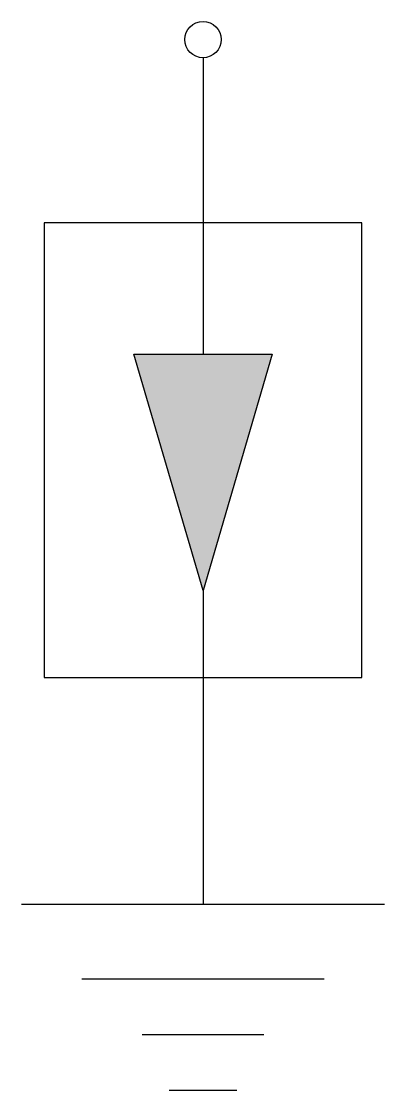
# Model space of a CAD drawing. Header units: millimetres. Extents: x -2934.274 to -2933.941, y 3715.249 to 3716.229.
import ezdxf

# ---------------------------------------------------------------- set-up
doc = ezdxf.new("R2010")
doc.units = ezdxf.units.MM
doc.header["$LTSCALE"] = 10
doc.layers.add('Ele_diagramas', color=2, linetype='Continuous')

msp = doc.modelspace()

# ---------------------------------------------------------------- hatches: boundary and pattern name
at = {"layer": 'Ele_diagramas'}
msp.add_hatch(color=1, dxfattribs=at).paths.add_polyline_path([(-2934.17089, 3715.92386), (-2934.10738, 3715.70719), (-2934.04387, 3715.92386)])

# ---------------------------------------------------------------- linework, layer by layer
at = {"layer": 'Ele_diagramas', "color": 3, "linetype": 'Continuous'}
for p, q in [((-2934.10738, 3716.19558), (-2934.10738, 3715.92386)), ((-2934.10738, 3715.70719), (-2934.10738, 3715.41921))]:
    msp.add_line(p, q, dxfattribs=at)
at = {"layer": 'Ele_diagramas', "color": 1}
for p, q in [((-2934.17089, 3715.92386), (-2934.04387, 3715.92386)), ((-2934.10738, 3715.70719), (-2934.17089, 3715.92386)), ((-2934.04387, 3715.92386), (-2934.10738, 3715.70719))]:
    msp.add_line(p, q, dxfattribs=at)
at = {"layer": 'Ele_diagramas', "color": 3}
for p, q in [((-2933.94071, 3715.41921), (-2934.27405, 3715.41921)), ((-2933.99621, 3715.35076), (-2934.21856, 3715.35076)), ((-2934.0517, 3715.30001), (-2934.16306, 3715.30001)), ((-2934.07622, 3715.24873), (-2934.13854, 3715.24873))]:
    msp.add_line(p, q, dxfattribs=at)
at = {"layer": 'Ele_diagramas', "color": 4}
msp.add_lwpolyline([(-2934.25321, 3715.62754), (-2933.96155, 3715.62754), (-2933.96155, 3716.04421), (-2934.25321, 3716.04421)], close=True, dxfattribs=at)
at = {"layer": 'Ele_diagramas'}
msp.add_circle((-2934.10738, 3716.21224), 0.01667, dxfattribs=at)

doc.saveas('drawing.dxf')
